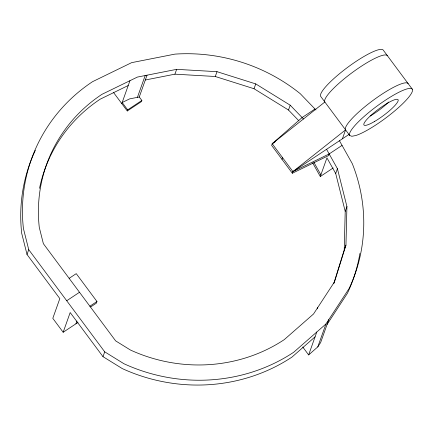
<?xml version="1.0" encoding="UTF-8"?>
<svg xmlns="http://www.w3.org/2000/svg" width="434" height="434" viewBox="0 0 434 434"><rect width="100%" height="100%" fill="white"/><g stroke="black" fill="none" stroke-linecap="round" stroke-linejoin="round"><path stroke-width="0.65" d="M333.844 283.364L344.233 249.93L345.214 211.369L335.704 173.513L326.938 157.857L320.292 176.513L312.686 162.934M334.131 282.963L345.952 245.107L346.929 206.546L337.424 168.69L326.569 149.307M77.968 322.451L63.158 332.265L52.802 318.334L59.827 298.608L27.022 254.487L28.736 249.664L23.414 228.479A171.707 162.159 19.6 0 1 92.523 81.69L131.632 62.648L174.929 54.12A171.707 162.159 19.6 0 1 300.241 93.684L315.93 109.97M121.786 103.601L129.945 80.697M113.556 92.534L127.27 110.974L127.661 109.878L141.858 100.466L139.271 96.983L147.034 75.174M137.421 97.346L145.189 75.538M141.858 100.466L141.468 101.561L127.27 110.974M63.158 332.265L70.183 312.54L102.988 356.661L122.285 368.585A171.707 162.159 19.6 0 0 291.974 357.079L315.079 336.833M75.939 323.797L76.916 321.057M145.319 79.997L174.913 74.171L176.633 69.348L217.005 71.681L255.751 83.914L290.227 105.212L303.507 119.008M69.142 278.346L76.243 273.637L96.961 301.505L96.375 303.149L90.695 306.919M102.988 356.661L104.708 351.838L28.736 249.664M174.913 74.171L215.286 76.498L217.005 71.681M298.793 120.712L288.507 110.035L254.031 88.731L255.751 83.914M314.997 108.999L302.102 117.543L272.21 143.735L271.624 145.379L292.342 173.247L328.581 155.589L329.162 153.945L342.063 145.395M288.507 110.035L290.227 105.212M281.986 159.316L282.572 157.672M292.342 173.247L292.928 171.604L345.578 129.88A38.908 7.394 -36.6 0 1 372.931 100.471A38.908 7.394 -36.6 0 1 408.155 83.632M342.399 138.815L345.578 129.88M335.704 173.513L337.424 168.69M345.214 211.369L346.929 206.546M317.265 308.824L317.71 307.576M344.233 249.93L345.952 245.107M302.764 347.01L308.639 354.914L316.798 332.01M308.639 354.914L317.791 346.896L325.945 323.992L349.148 288.436A171.707 162.159 19.6 0 0 352.31 163.71L339.464 140.757M328.793 319.63L320.639 342.534L317.791 346.896M334.56 281.758L313.527 313.988L284.286 339.61A155.654 146.996 19.6 0 1 130.46 350.037L115.634 340.874L43.373 243.686L39.282 227.4A155.654 146.996 19.6 0 1 101.925 94.341L137.383 77.078L176.633 69.348M327.073 324.453L347.433 293.259A171.707 162.159 19.6 0 0 359.889 253.494M325.945 323.992L293.693 352.256A171.707 162.159 19.6 0 1 123.999 363.763L104.708 351.838M329.162 153.945L292.928 171.604L272.21 143.735L324.86 102.012A38.908 7.394 -36.6 0 1 352.207 72.603A38.908 7.394 -36.6 0 1 387.437 55.764M272.21 143.735L275.574 141.506M66.722 300.751L79.503 292.277M89.86 306.214L96.961 301.505M292.928 171.604L349.104 134.366M320.292 176.513L333.187 167.963M128.225 85.52L100.211 99.164A155.654 146.996 19.6 0 0 50.225 156.408M139.271 96.983L129.614 98.887L122.176 102.505L127.661 109.878M215.286 76.498L254.031 88.731M349.723 135.451L351.811 136.292L355.885 135.495A38.908 7.394 -36.6 0 0 407.51 98.654A38.908 7.394 -36.6 0 0 388.012 98.513A38.908 7.394 -36.6 0 0 349.723 135.451L320.715 96.435A38.908 7.394 -36.6 0 1 348.063 67.026A38.908 7.394 -36.6 0 1 383.293 50.187L412.3 89.203M313.945 162.441L320.889 174.842M27.022 254.487L21.7 233.302A171.707 162.159 19.6 0 1 35.349 150.332M39.516 188.378A155.654 146.996 19.6 0 1 49.937 157.016M388.728 102.023A21.223 4.031 -36.6 0 1 370.197 116.03M374.341 121.601A21.223 4.031 -36.6 0 0 398.076 99.717A21.223 4.031 -36.6 0 0 370.62 115.666A21.223 4.031 -36.6 0 0 374.341 121.601"/></g></svg>
